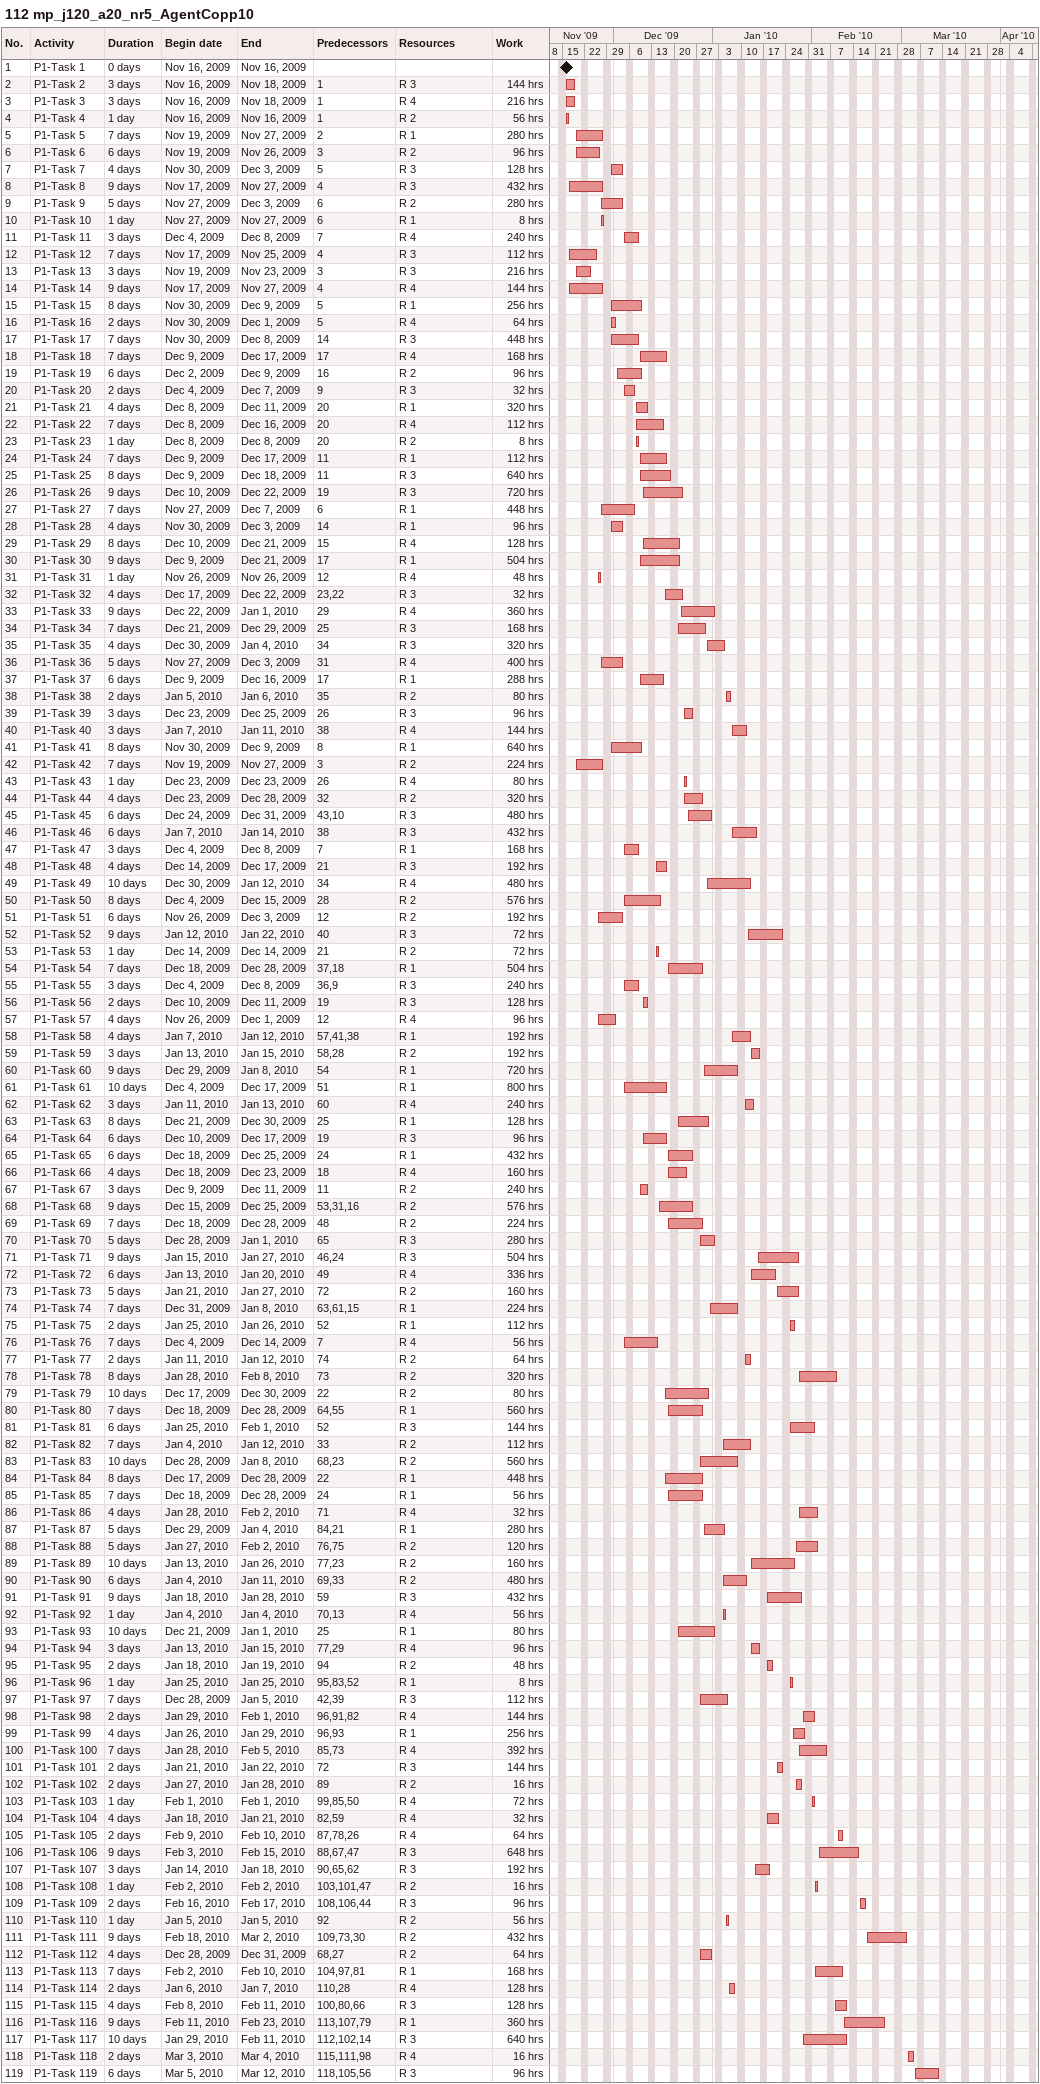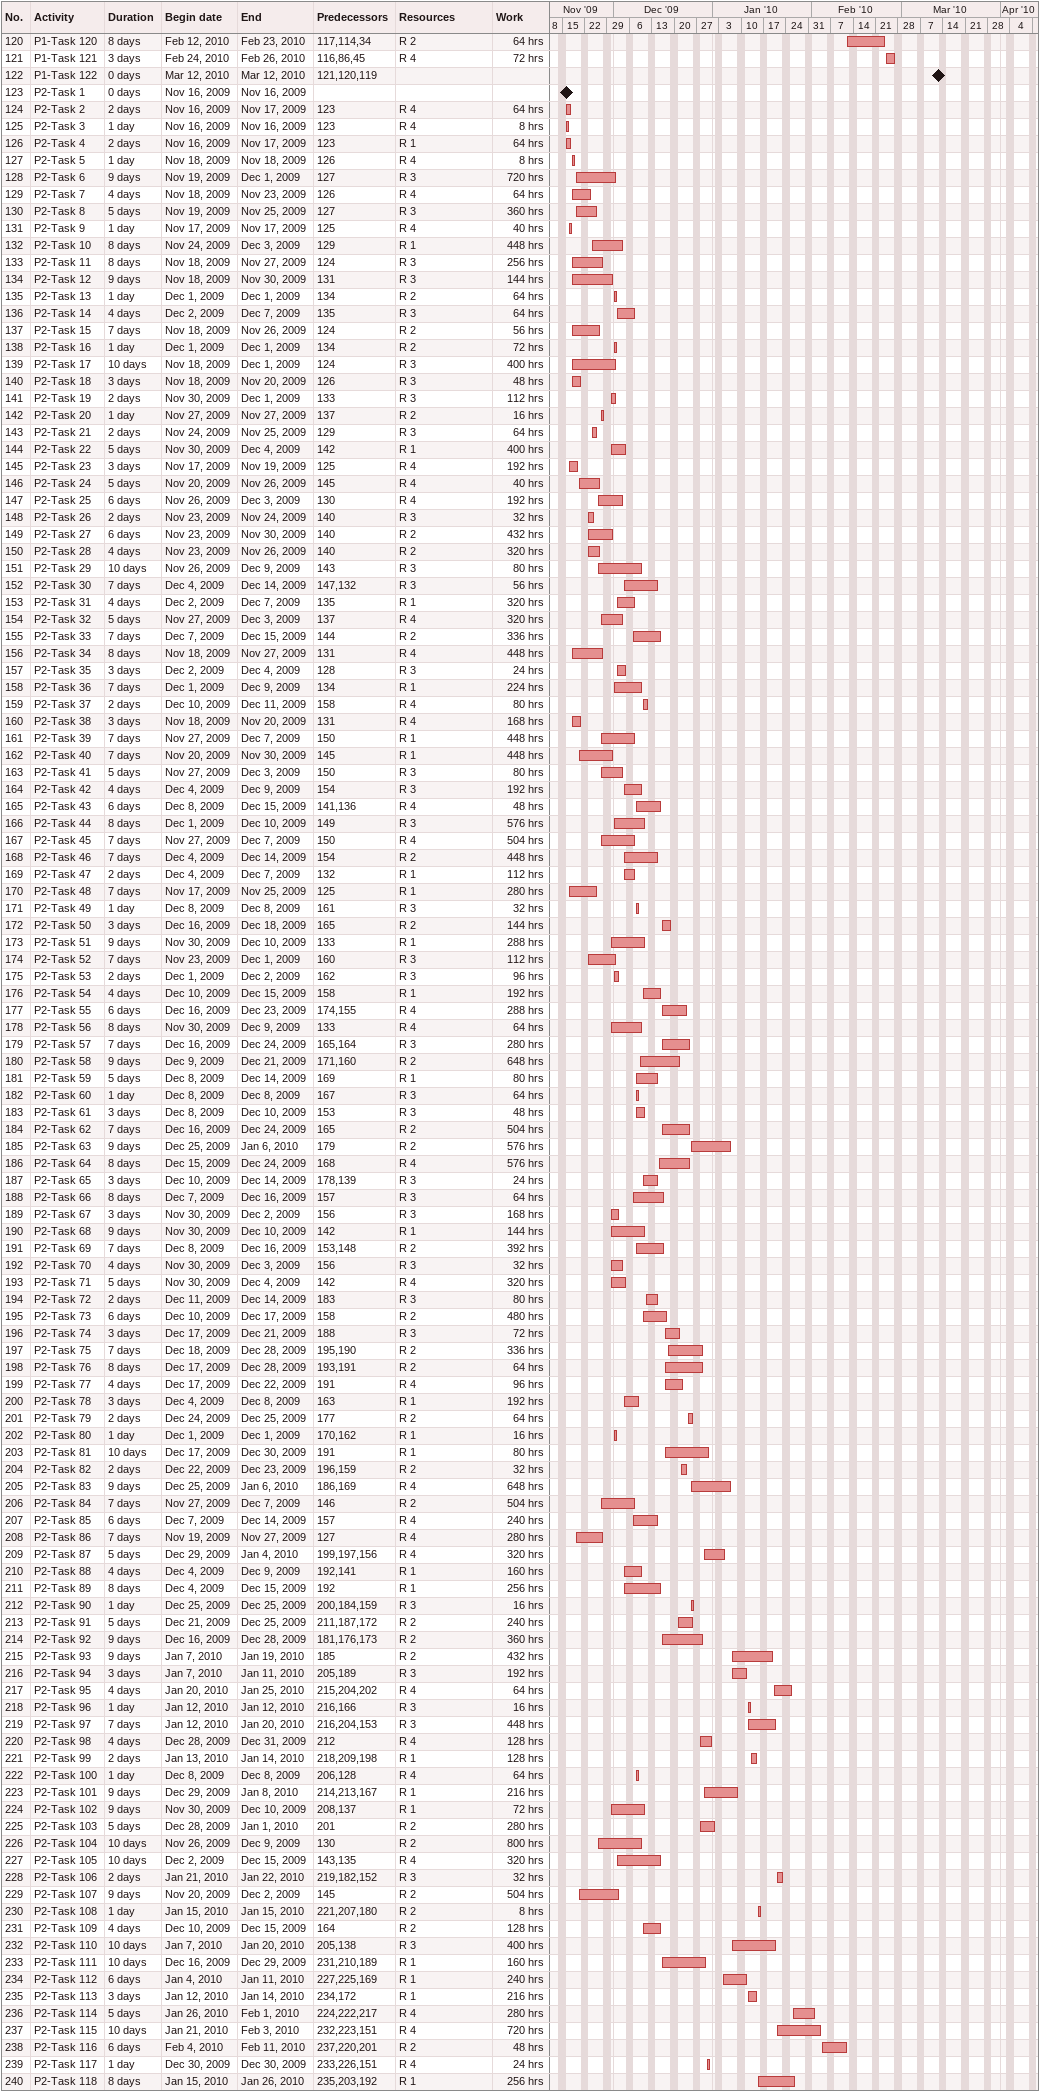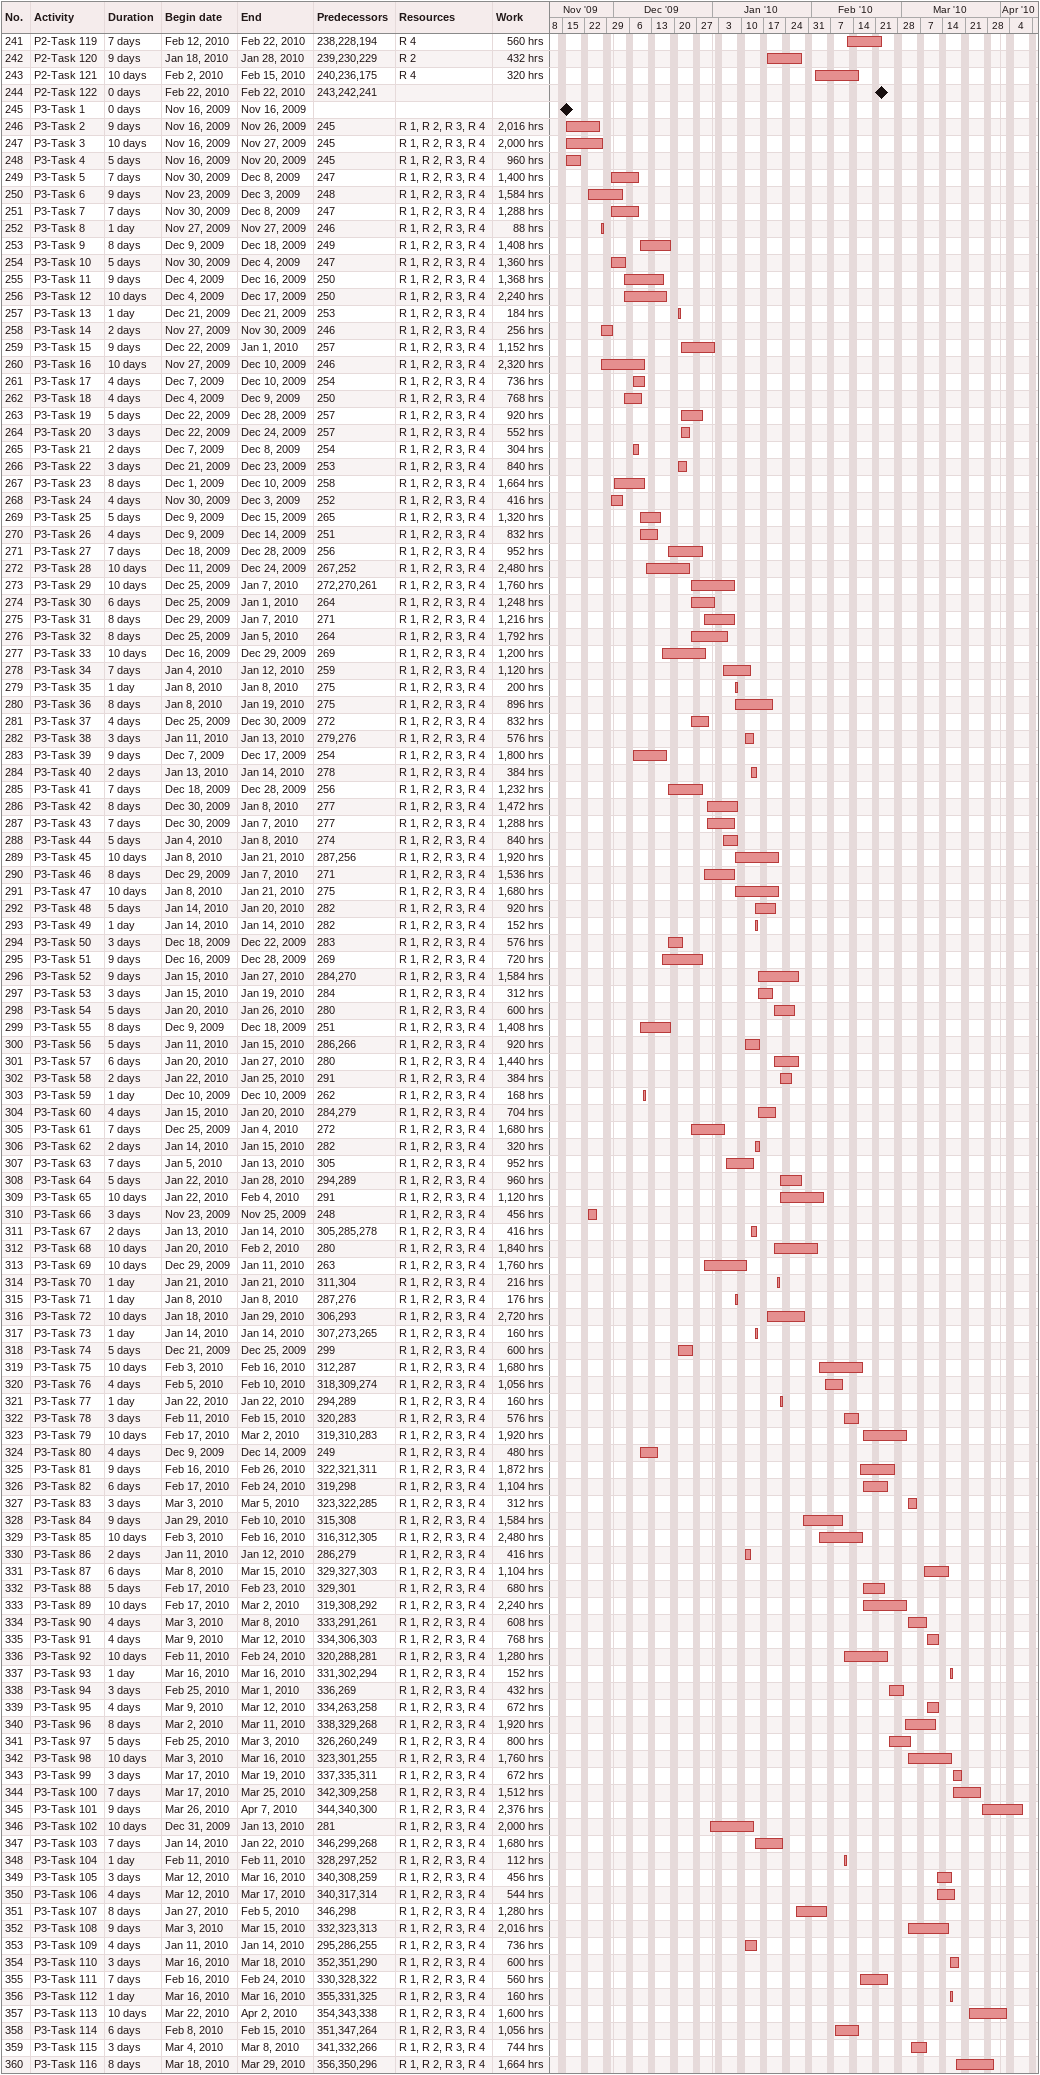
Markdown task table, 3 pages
112 mp_j120_a20_nr5_AgentCopp10

| ID | Task | Duration | Start | Finish | Predecessors | Resources | Work (h) |
|---|---|---|---|---|---|---|---|
| 1 | P1-Task 1 | 0d | 2009-11-16 | 2009-11-16 |  |  |  |
| 2 | P1-Task 2 | 3d | 2009-11-16 | 2009-11-18 | 1 | R 3 | 144 |
| 3 | P1-Task 3 | 3d | 2009-11-16 | 2009-11-18 | 1 | R 4 | 216 |
| 4 | P1-Task 4 | 1d | 2009-11-16 | 2009-11-16 | 1 | R 2 | 56 |
| 5 | P1-Task 5 | 7d | 2009-11-19 | 2009-11-27 | 2 | R 1 | 280 |
| 6 | P1-Task 6 | 6d | 2009-11-19 | 2009-11-26 | 3 | R 2 | 96 |
| 7 | P1-Task 7 | 4d | 2009-11-30 | 2009-12-03 | 5 | R 3 | 128 |
| 8 | P1-Task 8 | 9d | 2009-11-17 | 2009-11-27 | 4 | R 3 | 432 |
| 9 | P1-Task 9 | 5d | 2009-11-27 | 2009-12-03 | 6 | R 2 | 280 |
| 10 | P1-Task 10 | 1d | 2009-11-27 | 2009-11-27 | 6 | R 1 | 8 |
| 11 | P1-Task 11 | 3d | 2009-12-04 | 2009-12-08 | 7 | R 4 | 240 |
| 12 | P1-Task 12 | 7d | 2009-11-17 | 2009-11-25 | 4 | R 3 | 112 |
| 13 | P1-Task 13 | 3d | 2009-11-19 | 2009-11-23 | 3 | R 3 | 216 |
| 14 | P1-Task 14 | 9d | 2009-11-17 | 2009-11-27 | 4 | R 4 | 144 |
| 15 | P1-Task 15 | 8d | 2009-11-30 | 2009-12-09 | 5 | R 1 | 256 |
| 16 | P1-Task 16 | 2d | 2009-11-30 | 2009-12-01 | 5 | R 4 | 64 |
| 17 | P1-Task 17 | 7d | 2009-11-30 | 2009-12-08 | 14 | R 3 | 448 |
| 18 | P1-Task 18 | 7d | 2009-12-09 | 2009-12-17 | 17 | R 4 | 168 |
| 19 | P1-Task 19 | 6d | 2009-12-02 | 2009-12-09 | 16 | R 2 | 96 |
| 20 | P1-Task 20 | 2d | 2009-12-04 | 2009-12-07 | 9 | R 3 | 32 |
| 21 | P1-Task 21 | 4d | 2009-12-08 | 2009-12-11 | 20 | R 1 | 320 |
| 22 | P1-Task 22 | 7d | 2009-12-08 | 2009-12-16 | 20 | R 4 | 112 |
| 23 | P1-Task 23 | 1d | 2009-12-08 | 2009-12-08 | 20 | R 2 | 8 |
| 24 | P1-Task 24 | 7d | 2009-12-09 | 2009-12-17 | 11 | R 1 | 112 |
| 25 | P1-Task 25 | 8d | 2009-12-09 | 2009-12-18 | 11 | R 3 | 640 |
| 26 | P1-Task 26 | 9d | 2009-12-10 | 2009-12-22 | 19 | R 3 | 720 |
| 27 | P1-Task 27 | 7d | 2009-11-27 | 2009-12-07 | 6 | R 1 | 448 |
| 28 | P1-Task 28 | 4d | 2009-11-30 | 2009-12-03 | 14 | R 1 | 96 |
| 29 | P1-Task 29 | 8d | 2009-12-10 | 2009-12-21 | 15 | R 4 | 128 |
| 30 | P1-Task 30 | 9d | 2009-12-09 | 2009-12-21 | 17 | R 1 | 504 |
| 31 | P1-Task 31 | 1d | 2009-11-26 | 2009-11-26 | 12 | R 4 | 48 |
| 32 | P1-Task 32 | 4d | 2009-12-17 | 2009-12-22 | 23, 22 | R 3 | 32 |
| 33 | P1-Task 33 | 9d | 2009-12-22 | 2010-01-01 | 29 | R 4 | 360 |
| 34 | P1-Task 34 | 7d | 2009-12-21 | 2009-12-29 | 25 | R 3 | 168 |
| 35 | P1-Task 35 | 4d | 2009-12-30 | 2010-01-04 | 34 | R 3 | 320 |
| 36 | P1-Task 36 | 5d | 2009-11-27 | 2009-12-03 | 31 | R 4 | 400 |
| 37 | P1-Task 37 | 6d | 2009-12-09 | 2009-12-16 | 17 | R 1 | 288 |
| 38 | P1-Task 38 | 2d | 2010-01-05 | 2010-01-06 | 35 | R 2 | 80 |
| 39 | P1-Task 39 | 3d | 2009-12-23 | 2009-12-25 | 26 | R 3 | 96 |
| 40 | P1-Task 40 | 3d | 2010-01-07 | 2010-01-11 | 38 | R 4 | 144 |
| 41 | P1-Task 41 | 8d | 2009-11-30 | 2009-12-09 | 8 | R 1 | 640 |
| 42 | P1-Task 42 | 7d | 2009-11-19 | 2009-11-27 | 3 | R 2 | 224 |
| 43 | P1-Task 43 | 1d | 2009-12-23 | 2009-12-23 | 26 | R 4 | 80 |
| 44 | P1-Task 44 | 4d | 2009-12-23 | 2009-12-28 | 32 | R 2 | 320 |
| 45 | P1-Task 45 | 6d | 2009-12-24 | 2009-12-31 | 43, 10 | R 3 | 480 |
| 46 | P1-Task 46 | 6d | 2010-01-07 | 2010-01-14 | 38 | R 3 | 432 |
| 47 | P1-Task 47 | 3d | 2009-12-04 | 2009-12-08 | 7 | R 1 | 168 |
| 48 | P1-Task 48 | 4d | 2009-12-14 | 2009-12-17 | 21 | R 3 | 192 |
| 49 | P1-Task 49 | 10d | 2009-12-30 | 2010-01-12 | 34 | R 4 | 480 |
| 50 | P1-Task 50 | 8d | 2009-12-04 | 2009-12-15 | 28 | R 2 | 576 |
| 51 | P1-Task 51 | 6d | 2009-11-26 | 2009-12-03 | 12 | R 2 | 192 |
| 52 | P1-Task 52 | 9d | 2010-01-12 | 2010-01-22 | 40 | R 3 | 72 |
| 53 | P1-Task 53 | 1d | 2009-12-14 | 2009-12-14 | 21 | R 2 | 72 |
| 54 | P1-Task 54 | 7d | 2009-12-18 | 2009-12-28 | 37, 18 | R 1 | 504 |
| 55 | P1-Task 55 | 3d | 2009-12-04 | 2009-12-08 | 36, 9 | R 3 | 240 |
| 56 | P1-Task 56 | 2d | 2009-12-10 | 2009-12-11 | 19 | R 3 | 128 |
| 57 | P1-Task 57 | 4d | 2009-11-26 | 2009-12-01 | 12 | R 4 | 96 |
| 58 | P1-Task 58 | 4d | 2010-01-07 | 2010-01-12 | 57, 41, 38 | R 1 | 192 |
| 59 | P1-Task 59 | 3d | 2010-01-13 | 2010-01-15 | 58, 28 | R 2 | 192 |
| 60 | P1-Task 60 | 9d | 2009-12-29 | 2010-01-08 | 54 | R 1 | 720 |
| 61 | P1-Task 61 | 10d | 2009-12-04 | 2009-12-17 | 51 | R 1 | 800 |
| 62 | P1-Task 62 | 3d | 2010-01-11 | 2010-01-13 | 60 | R 4 | 240 |
| 63 | P1-Task 63 | 8d | 2009-12-21 | 2009-12-30 | 25 | R 1 | 128 |
| 64 | P1-Task 64 | 6d | 2009-12-10 | 2009-12-17 | 19 | R 3 | 96 |
| 65 | P1-Task 65 | 6d | 2009-12-18 | 2009-12-25 | 24 | R 1 | 432 |
| 66 | P1-Task 66 | 4d | 2009-12-18 | 2009-12-23 | 18 | R 4 | 160 |
| 67 | P1-Task 67 | 3d | 2009-12-09 | 2009-12-11 | 11 | R 2 | 240 |
| 68 | P1-Task 68 | 9d | 2009-12-15 | 2009-12-25 | 53, 31, 16 | R 2 | 576 |
| 69 | P1-Task 69 | 7d | 2009-12-18 | 2009-12-28 | 48 | R 2 | 224 |
| 70 | P1-Task 70 | 5d | 2009-12-28 | 2010-01-01 | 65 | R 3 | 280 |
| 71 | P1-Task 71 | 9d | 2010-01-15 | 2010-01-27 | 46, 24 | R 3 | 504 |
| 72 | P1-Task 72 | 6d | 2010-01-13 | 2010-01-20 | 49 | R 4 | 336 |
| 73 | P1-Task 73 | 5d | 2010-01-21 | 2010-01-27 | 72 | R 2 | 160 |
| 74 | P1-Task 74 | 7d | 2009-12-31 | 2010-01-08 | 63, 61, 15 | R 1 | 224 |
| 75 | P1-Task 75 | 2d | 2010-01-25 | 2010-01-26 | 52 | R 1 | 112 |
| 76 | P1-Task 76 | 7d | 2009-12-04 | 2009-12-14 | 7 | R 4 | 56 |
| 77 | P1-Task 77 | 2d | 2010-01-11 | 2010-01-12 | 74 | R 2 | 64 |
| 78 | P1-Task 78 | 8d | 2010-01-28 | 2010-02-08 | 73 | R 2 | 320 |
| 79 | P1-Task 79 | 10d | 2009-12-17 | 2009-12-30 | 22 | R 2 | 80 |
| 80 | P1-Task 80 | 7d | 2009-12-18 | 2009-12-28 | 64, 55 | R 1 | 560 |
| 81 | P1-Task 81 | 6d | 2010-01-25 | 2010-02-01 | 52 | R 3 | 144 |
| 82 | P1-Task 82 | 7d | 2010-01-04 | 2010-01-12 | 33 | R 2 | 112 |
| 83 | P1-Task 83 | 10d | 2009-12-28 | 2010-01-08 | 68, 23 | R 2 | 560 |
| 84 | P1-Task 84 | 8d | 2009-12-17 | 2009-12-28 | 22 | R 1 | 448 |
| 85 | P1-Task 85 | 7d | 2009-12-18 | 2009-12-28 | 24 | R 1 | 56 |
| 86 | P1-Task 86 | 4d | 2010-01-28 | 2010-02-02 | 71 | R 4 | 32 |
| 87 | P1-Task 87 | 5d | 2009-12-29 | 2010-01-04 | 84, 21 | R 1 | 280 |
| 88 | P1-Task 88 | 5d | 2010-01-27 | 2010-02-02 | 76, 75 | R 2 | 120 |
| 89 | P1-Task 89 | 10d | 2010-01-13 | 2010-01-26 | 77, 23 | R 2 | 160 |
| 90 | P1-Task 90 | 6d | 2010-01-04 | 2010-01-11 | 69, 33 | R 2 | 480 |
| 91 | P1-Task 91 | 9d | 2010-01-18 | 2010-01-28 | 59 | R 3 | 432 |
| 92 | P1-Task 92 | 1d | 2010-01-04 | 2010-01-04 | 70, 13 | R 4 | 56 |
| 93 | P1-Task 93 | 10d | 2009-12-21 | 2010-01-01 | 25 | R 1 | 80 |
| 94 | P1-Task 94 | 3d | 2010-01-13 | 2010-01-15 | 77, 29 | R 4 | 96 |
| 95 | P1-Task 95 | 2d | 2010-01-18 | 2010-01-19 | 94 | R 2 | 48 |
| 96 | P1-Task 96 | 1d | 2010-01-25 | 2010-01-25 | 95, 83, 52 | R 1 | 8 |
| 97 | P1-Task 97 | 7d | 2009-12-28 | 2010-01-05 | 42, 39 | R 3 | 112 |
| 98 | P1-Task 98 | 2d | 2010-01-29 | 2010-02-01 | 96, 91, 82 | R 4 | 144 |
| 99 | P1-Task 99 | 4d | 2010-01-26 | 2010-01-29 | 96, 93 | R 1 | 256 |
| 100 | P1-Task 100 | 7d | 2010-01-28 | 2010-02-05 | 85, 73 | R 4 | 392 |
| 101 | P1-Task 101 | 2d | 2010-01-21 | 2010-01-22 | 72 | R 3 | 144 |
| 102 | P1-Task 102 | 2d | 2010-01-27 | 2010-01-28 | 89 | R 2 | 16 |
| 103 | P1-Task 103 | 1d | 2010-02-01 | 2010-02-01 | 99, 85, 50 | R 4 | 72 |
| 104 | P1-Task 104 | 4d | 2010-01-18 | 2010-01-21 | 82, 59 | R 4 | 32 |
| 105 | P1-Task 105 | 2d | 2010-02-09 | 2010-02-10 | 87, 78, 26 | R 4 | 64 |
| 106 | P1-Task 106 | 9d | 2010-02-03 | 2010-02-15 | 88, 67, 47 | R 3 | 648 |
| 107 | P1-Task 107 | 3d | 2010-01-14 | 2010-01-18 | 90, 65, 62 | R 3 | 192 |
| 108 | P1-Task 108 | 1d | 2010-02-02 | 2010-02-02 | 103, 101, 47 | R 2 | 16 |
| 109 | P1-Task 109 | 2d | 2010-02-16 | 2010-02-17 | 108, 106, 44 | R 3 | 96 |
| 110 | P1-Task 110 | 1d | 2010-01-05 | 2010-01-05 | 92 | R 2 | 56 |
| 111 | P1-Task 111 | 9d | 2010-02-18 | 2010-03-02 | 109, 73, 30 | R 2 | 432 |
| 112 | P1-Task 112 | 4d | 2009-12-28 | 2009-12-31 | 68, 27 | R 2 | 64 |
| 113 | P1-Task 113 | 7d | 2010-02-02 | 2010-02-10 | 104, 97, 81 | R 1 | 168 |
| 114 | P1-Task 114 | 2d | 2010-01-06 | 2010-01-07 | 110, 28 | R 4 | 128 |
| 115 | P1-Task 115 | 4d | 2010-02-08 | 2010-02-11 | 100, 80, 66 | R 3 | 128 |
| 116 | P1-Task 116 | 9d | 2010-02-11 | 2010-02-23 | 113, 107, 79 | R 1 | 360 |
| 117 | P1-Task 117 | 10d | 2010-01-29 | 2010-02-11 | 112, 102, 14 | R 3 | 640 |
| 118 | P1-Task 118 | 2d | 2010-03-03 | 2010-03-04 | 115, 111, 98 | R 4 | 16 |
| 119 | P1-Task 119 | 6d | 2010-03-05 | 2010-03-12 | 118, 105, 56 | R 3 | 96 |
| 120 | P1-Task 120 | 8d | 2010-02-12 | 2010-02-23 | 117, 114, 34 | R 2 | 64 |
| 121 | P1-Task 121 | 3d | 2010-02-24 | 2010-02-26 | 116, 86, 45 | R 4 | 72 |
| 122 | P1-Task 122 | 0d | 2010-03-12 | 2010-03-12 | 121, 120, 119 |  |  |
| 123 | P2-Task 1 | 0d | 2009-11-16 | 2009-11-16 |  |  |  |
| 124 | P2-Task 2 | 2d | 2009-11-16 | 2009-11-17 | 123 | R 4 | 64 |
| 125 | P2-Task 3 | 1d | 2009-11-16 | 2009-11-16 | 123 | R 4 | 8 |
| 126 | P2-Task 4 | 2d | 2009-11-16 | 2009-11-17 | 123 | R 1 | 64 |
| 127 | P2-Task 5 | 1d | 2009-11-18 | 2009-11-18 | 126 | R 4 | 8 |
| 128 | P2-Task 6 | 9d | 2009-11-19 | 2009-12-01 | 127 | R 3 | 720 |
| 129 | P2-Task 7 | 4d | 2009-11-18 | 2009-11-23 | 126 | R 4 | 64 |
| 130 | P2-Task 8 | 5d | 2009-11-19 | 2009-11-25 | 127 | R 3 | 360 |
| 131 | P2-Task 9 | 1d | 2009-11-17 | 2009-11-17 | 125 | R 4 | 40 |
| 132 | P2-Task 10 | 8d | 2009-11-24 | 2009-12-03 | 129 | R 1 | 448 |
| 133 | P2-Task 11 | 8d | 2009-11-18 | 2009-11-27 | 124 | R 3 | 256 |
| 134 | P2-Task 12 | 9d | 2009-11-18 | 2009-11-30 | 131 | R 3 | 144 |
| 135 | P2-Task 13 | 1d | 2009-12-01 | 2009-12-01 | 134 | R 2 | 64 |
| 136 | P2-Task 14 | 4d | 2009-12-02 | 2009-12-07 | 135 | R 3 | 64 |
| 137 | P2-Task 15 | 7d | 2009-11-18 | 2009-11-26 | 124 | R 2 | 56 |
| 138 | P2-Task 16 | 1d | 2009-12-01 | 2009-12-01 | 134 | R 2 | 72 |
| 139 | P2-Task 17 | 10d | 2009-11-18 | 2009-12-01 | 124 | R 3 | 400 |
| 140 | P2-Task 18 | 3d | 2009-11-18 | 2009-11-20 | 126 | R 3 | 48 |
| 141 | P2-Task 19 | 2d | 2009-11-30 | 2009-12-01 | 133 | R 3 | 112 |
| 142 | P2-Task 20 | 1d | 2009-11-27 | 2009-11-27 | 137 | R 2 | 16 |
| 143 | P2-Task 21 | 2d | 2009-11-24 | 2009-11-25 | 129 | R 3 | 64 |
| 144 | P2-Task 22 | 5d | 2009-11-30 | 2009-12-04 | 142 | R 1 | 400 |
| 145 | P2-Task 23 | 3d | 2009-11-17 | 2009-11-19 | 125 | R 4 | 192 |
| 146 | P2-Task 24 | 5d | 2009-11-20 | 2009-11-26 | 145 | R 4 | 40 |
| 147 | P2-Task 25 | 6d | 2009-11-26 | 2009-12-03 | 130 | R 4 | 192 |
| 148 | P2-Task 26 | 2d | 2009-11-23 | 2009-11-24 | 140 | R 3 | 32 |
| 149 | P2-Task 27 | 6d | 2009-11-23 | 2009-11-30 | 140 | R 2 | 432 |
| 150 | P2-Task 28 | 4d | 2009-11-23 | 2009-11-26 | 140 | R 2 | 320 |
| 151 | P2-Task 29 | 10d | 2009-11-26 | 2009-12-09 | 143 | R 3 | 80 |
| 152 | P2-Task 30 | 7d | 2009-12-04 | 2009-12-14 | 147, 132 | R 3 | 56 |
| 153 | P2-Task 31 | 4d | 2009-12-02 | 2009-12-07 | 135 | R 1 | 320 |
| 154 | P2-Task 32 | 5d | 2009-11-27 | 2009-12-03 | 137 | R 4 | 320 |
| 155 | P2-Task 33 | 7d | 2009-12-07 | 2009-12-15 | 144 | R 2 | 336 |
| 156 | P2-Task 34 | 8d | 2009-11-18 | 2009-11-27 | 131 | R 4 | 448 |
| 157 | P2-Task 35 | 3d | 2009-12-02 | 2009-12-04 | 128 | R 3 | 24 |
| 158 | P2-Task 36 | 7d | 2009-12-01 | 2009-12-09 | 134 | R 1 | 224 |
| 159 | P2-Task 37 | 2d | 2009-12-10 | 2009-12-11 | 158 | R 4 | 80 |
| 160 | P2-Task 38 | 3d | 2009-11-18 | 2009-11-20 | 131 | R 4 | 168 |
| 161 | P2-Task 39 | 7d | 2009-11-27 | 2009-12-07 | 150 | R 1 | 448 |
| 162 | P2-Task 40 | 7d | 2009-11-20 | 2009-11-30 | 145 | R 1 | 448 |
| 163 | P2-Task 41 | 5d | 2009-11-27 | 2009-12-03 | 150 | R 3 | 80 |
| 164 | P2-Task 42 | 4d | 2009-12-04 | 2009-12-09 | 154 | R 3 | 192 |
| 165 | P2-Task 43 | 6d | 2009-12-08 | 2009-12-15 | 141, 136 | R 4 | 48 |
| 166 | P2-Task 44 | 8d | 2009-12-01 | 2009-12-10 | 149 | R 3 | 576 |
| 167 | P2-Task 45 | 7d | 2009-11-27 | 2009-12-07 | 150 | R 4 | 504 |
| 168 | P2-Task 46 | 7d | 2009-12-04 | 2009-12-14 | 154 | R 2 | 448 |
| 169 | P2-Task 47 | 2d | 2009-12-04 | 2009-12-07 | 132 | R 1 | 112 |
| 170 | P2-Task 48 | 7d | 2009-11-17 | 2009-11-25 | 125 | R 1 | 280 |
| 171 | P2-Task 49 | 1d | 2009-12-08 | 2009-12-08 | 161 | R 3 | 32 |
| 172 | P2-Task 50 | 3d | 2009-12-16 | 2009-12-18 | 165 | R 2 | 144 |
| 173 | P2-Task 51 | 9d | 2009-11-30 | 2009-12-10 | 133 | R 1 | 288 |
| 174 | P2-Task 52 | 7d | 2009-11-23 | 2009-12-01 | 160 | R 3 | 112 |
| 175 | P2-Task 53 | 2d | 2009-12-01 | 2009-12-02 | 162 | R 3 | 96 |
| 176 | P2-Task 54 | 4d | 2009-12-10 | 2009-12-15 | 158 | R 1 | 192 |
| 177 | P2-Task 55 | 6d | 2009-12-16 | 2009-12-23 | 174, 155 | R 4 | 288 |
| 178 | P2-Task 56 | 8d | 2009-11-30 | 2009-12-09 | 133 | R 4 | 64 |
| 179 | P2-Task 57 | 7d | 2009-12-16 | 2009-12-24 | 165, 164 | R 3 | 280 |
| 180 | P2-Task 58 | 9d | 2009-12-09 | 2009-12-21 | 171, 160 | R 2 | 648 |
| 181 | P2-Task 59 | 5d | 2009-12-08 | 2009-12-14 | 169 | R 1 | 80 |
| 182 | P2-Task 60 | 1d | 2009-12-08 | 2009-12-08 | 167 | R 3 | 64 |
| 183 | P2-Task 61 | 3d | 2009-12-08 | 2009-12-10 | 153 | R 3 | 48 |
| 184 | P2-Task 62 | 7d | 2009-12-16 | 2009-12-24 | 165 | R 2 | 504 |
| 185 | P2-Task 63 | 9d | 2009-12-25 | 2010-01-06 | 179 | R 2 | 576 |
| 186 | P2-Task 64 | 8d | 2009-12-15 | 2009-12-24 | 168 | R 4 | 576 |
| 187 | P2-Task 65 | 3d | 2009-12-10 | 2009-12-14 | 178, 139 | R 3 | 24 |
| 188 | P2-Task 66 | 8d | 2009-12-07 | 2009-12-16 | 157 | R 3 | 64 |
| 189 | P2-Task 67 | 3d | 2009-11-30 | 2009-12-02 | 156 | R 3 | 168 |
| 190 | P2-Task 68 | 9d | 2009-11-30 | 2009-12-10 | 142 | R 1 | 144 |
| 191 | P2-Task 69 | 7d | 2009-12-08 | 2009-12-16 | 153, 148 | R 2 | 392 |
| 192 | P2-Task 70 | 4d | 2009-11-30 | 2009-12-03 | 156 | R 3 | 32 |
| 193 | P2-Task 71 | 5d | 2009-11-30 | 2009-12-04 | 142 | R 4 | 320 |
| 194 | P2-Task 72 | 2d | 2009-12-11 | 2009-12-14 | 183 | R 3 | 80 |
| 195 | P2-Task 73 | 6d | 2009-12-10 | 2009-12-17 | 158 | R 2 | 480 |
| 196 | P2-Task 74 | 3d | 2009-12-17 | 2009-12-21 | 188 | R 3 | 72 |
| 197 | P2-Task 75 | 7d | 2009-12-18 | 2009-12-28 | 195, 190 | R 2 | 336 |
| 198 | P2-Task 76 | 8d | 2009-12-17 | 2009-12-28 | 193, 191 | R 2 | 64 |
| 199 | P2-Task 77 | 4d | 2009-12-17 | 2009-12-22 | 191 | R 4 | 96 |
| 200 | P2-Task 78 | 3d | 2009-12-04 | 2009-12-08 | 163 | R 1 | 192 |
| 201 | P2-Task 79 | 2d | 2009-12-24 | 2009-12-25 | 177 | R 2 | 64 |
| 202 | P2-Task 80 | 1d | 2009-12-01 | 2009-12-01 | 170, 162 | R 1 | 16 |
| 203 | P2-Task 81 | 10d | 2009-12-17 | 2009-12-30 | 191 | R 1 | 80 |
| 204 | P2-Task 82 | 2d | 2009-12-22 | 2009-12-23 | 196, 159 | R 2 | 32 |
| 205 | P2-Task 83 | 9d | 2009-12-25 | 2010-01-06 | 186, 169 | R 4 | 648 |
| 206 | P2-Task 84 | 7d | 2009-11-27 | 2009-12-07 | 146 | R 2 | 504 |
| 207 | P2-Task 85 | 6d | 2009-12-07 | 2009-12-14 | 157 | R 4 | 240 |
| 208 | P2-Task 86 | 7d | 2009-11-19 | 2009-11-27 | 127 | R 4 | 280 |
| 209 | P2-Task 87 | 5d | 2009-12-29 | 2010-01-04 | 199, 197, 156 | R 4 | 320 |
| 210 | P2-Task 88 | 4d | 2009-12-04 | 2009-12-09 | 192, 141 | R 1 | 160 |
| 211 | P2-Task 89 | 8d | 2009-12-04 | 2009-12-15 | 192 | R 1 | 256 |
| 212 | P2-Task 90 | 1d | 2009-12-25 | 2009-12-25 | 200, 184, 159 | R 3 | 16 |
| 213 | P2-Task 91 | 5d | 2009-12-21 | 2009-12-25 | 211, 187, 172 | R 2 | 240 |
| 214 | P2-Task 92 | 9d | 2009-12-16 | 2009-12-28 | 181, 176, 173 | R 2 | 360 |
| 215 | P2-Task 93 | 9d | 2010-01-07 | 2010-01-19 | 185 | R 2 | 432 |
| 216 | P2-Task 94 | 3d | 2010-01-07 | 2010-01-11 | 205, 189 | R 3 | 192 |
| 217 | P2-Task 95 | 4d | 2010-01-20 | 2010-01-25 | 215, 204, 202 | R 4 | 64 |
| 218 | P2-Task 96 | 1d | 2010-01-12 | 2010-01-12 | 216, 166 | R 3 | 16 |
| 219 | P2-Task 97 | 7d | 2010-01-12 | 2010-01-20 | 216, 204, 153 | R 3 | 448 |
| 220 | P2-Task 98 | 4d | 2009-12-28 | 2009-12-31 | 212 | R 4 | 128 |
| 221 | P2-Task 99 | 2d | 2010-01-13 | 2010-01-14 | 218, 209, 198 | R 1 | 128 |
| 222 | P2-Task 100 | 1d | 2009-12-08 | 2009-12-08 | 206, 128 | R 4 | 64 |
| 223 | P2-Task 101 | 9d | 2009-12-29 | 2010-01-08 | 214, 213, 167 | R 1 | 216 |
| 224 | P2-Task 102 | 9d | 2009-11-30 | 2009-12-10 | 208, 137 | R 1 | 72 |
| 225 | P2-Task 103 | 5d | 2009-12-28 | 2010-01-01 | 201 | R 2 | 280 |
| 226 | P2-Task 104 | 10d | 2009-11-26 | 2009-12-09 | 130 | R 2 | 800 |
| 227 | P2-Task 105 | 10d | 2009-12-02 | 2009-12-15 | 143, 135 | R 4 | 320 |
| 228 | P2-Task 106 | 2d | 2010-01-21 | 2010-01-22 | 219, 182, 152 | R 3 | 32 |
| 229 | P2-Task 107 | 9d | 2009-11-20 | 2009-12-02 | 145 | R 2 | 504 |
| 230 | P2-Task 108 | 1d | 2010-01-15 | 2010-01-15 | 221, 207, 180 | R 2 | 8 |
| 231 | P2-Task 109 | 4d | 2009-12-10 | 2009-12-15 | 164 | R 2 | 128 |
| 232 | P2-Task 110 | 10d | 2010-01-07 | 2010-01-20 | 205, 138 | R 3 | 400 |
| 233 | P2-Task 111 | 10d | 2009-12-16 | 2009-12-29 | 231, 210, 189 | R 1 | 160 |
| 234 | P2-Task 112 | 6d | 2010-01-04 | 2010-01-11 | 227, 225, 169 | R 1 | 240 |
| 235 | P2-Task 113 | 3d | 2010-01-12 | 2010-01-14 | 234, 172 | R 1 | 216 |
| 236 | P2-Task 114 | 5d | 2010-01-26 | 2010-02-01 | 224, 222, 217 | R 4 | 280 |
| 237 | P2-Task 115 | 10d | 2010-01-21 | 2010-02-03 | 232, 223, 151 | R 4 | 720 |
| 238 | P2-Task 116 | 6d | 2010-02-04 | 2010-02-11 | 237, 220, 201 | R 2 | 48 |
| 239 | P2-Task 117 | 1d | 2009-12-30 | 2009-12-30 | 233, 226, 151 | R 4 | 24 |
| 240 | P2-Task 118 | 8d | 2010-01-15 | 2010-01-26 | 235, 203, 192 | R 1 | 256 |
| 241 | P2-Task 119 | 7d | 2010-02-12 | 2010-02-22 | 238, 228, 194 | R 4 | 560 |
| 242 | P2-Task 120 | 9d | 2010-01-18 | 2010-01-28 | 239, 230, 229 | R 2 | 432 |
| 243 | P2-Task 121 | 10d | 2010-02-02 | 2010-02-15 | 240, 236, 175 | R 4 | 320 |
| 244 | P2-Task 122 | 0d | 2010-02-22 | 2010-02-22 | 243, 242, 241 |  |  |
| 245 | P3-Task 1 | 0d | 2009-11-16 | 2009-11-16 |  |  |  |
| 246 | P3-Task 2 | 9d | 2009-11-16 | 2009-11-26 | 245 | R 1, R 2, R 3, R 4 | 2016 |
| 247 | P3-Task 3 | 10d | 2009-11-16 | 2009-11-27 | 245 | R 1, R 2, R 3, R 4 | 2000 |
| 248 | P3-Task 4 | 5d | 2009-11-16 | 2009-11-20 | 245 | R 1, R 2, R 3, R 4 | 960 |
| 249 | P3-Task 5 | 7d | 2009-11-30 | 2009-12-08 | 247 | R 1, R 2, R 3, R 4 | 1400 |
| 250 | P3-Task 6 | 9d | 2009-11-23 | 2009-12-03 | 248 | R 1, R 2, R 3, R 4 | 1584 |
| 251 | P3-Task 7 | 7d | 2009-11-30 | 2009-12-08 | 247 | R 1, R 2, R 3, R 4 | 1288 |
| 252 | P3-Task 8 | 1d | 2009-11-27 | 2009-11-27 | 246 | R 1, R 2, R 3, R 4 | 88 |
| 253 | P3-Task 9 | 8d | 2009-12-09 | 2009-12-18 | 249 | R 1, R 2, R 3, R 4 | 1408 |
| 254 | P3-Task 10 | 5d | 2009-11-30 | 2009-12-04 | 247 | R 1, R 2, R 3, R 4 | 1360 |
| 255 | P3-Task 11 | 9d | 2009-12-04 | 2009-12-16 | 250 | R 1, R 2, R 3, R 4 | 1368 |
| 256 | P3-Task 12 | 10d | 2009-12-04 | 2009-12-17 | 250 | R 1, R 2, R 3, R 4 | 2240 |
| 257 | P3-Task 13 | 1d | 2009-12-21 | 2009-12-21 | 253 | R 1, R 2, R 3, R 4 | 184 |
| 258 | P3-Task 14 | 2d | 2009-11-27 | 2009-11-30 | 246 | R 1, R 2, R 3, R 4 | 256 |
| 259 | P3-Task 15 | 9d | 2009-12-22 | 2010-01-01 | 257 | R 1, R 2, R 3, R 4 | 1152 |
| 260 | P3-Task 16 | 10d | 2009-11-27 | 2009-12-10 | 246 | R 1, R 2, R 3, R 4 | 2320 |
| 261 | P3-Task 17 | 4d | 2009-12-07 | 2009-12-10 | 254 | R 1, R 2, R 3, R 4 | 736 |
| 262 | P3-Task 18 | 4d | 2009-12-04 | 2009-12-09 | 250 | R 1, R 2, R 3, R 4 | 768 |
| 263 | P3-Task 19 | 5d | 2009-12-22 | 2009-12-28 | 257 | R 1, R 2, R 3, R 4 | 920 |
| 264 | P3-Task 20 | 3d | 2009-12-22 | 2009-12-24 | 257 | R 1, R 2, R 3, R 4 | 552 |
| 265 | P3-Task 21 | 2d | 2009-12-07 | 2009-12-08 | 254 | R 1, R 2, R 3, R 4 | 304 |
| 266 | P3-Task 22 | 3d | 2009-12-21 | 2009-12-23 | 253 | R 1, R 2, R 3, R 4 | 840 |
| 267 | P3-Task 23 | 8d | 2009-12-01 | 2009-12-10 | 258 | R 1, R 2, R 3, R 4 | 1664 |
| 268 | P3-Task 24 | 4d | 2009-11-30 | 2009-12-03 | 252 | R 1, R 2, R 3, R 4 | 416 |
| 269 | P3-Task 25 | 5d | 2009-12-09 | 2009-12-15 | 265 | R 1, R 2, R 3, R 4 | 1320 |
| 270 | P3-Task 26 | 4d | 2009-12-09 | 2009-12-14 | 251 | R 1, R 2, R 3, R 4 | 832 |
| 271 | P3-Task 27 | 7d | 2009-12-18 | 2009-12-28 | 256 | R 1, R 2, R 3, R 4 | 952 |
| 272 | P3-Task 28 | 10d | 2009-12-11 | 2009-12-24 | 267, 252 | R 1, R 2, R 3, R 4 | 2480 |
| 273 | P3-Task 29 | 10d | 2009-12-25 | 2010-01-07 | 272, 270, 261 | R 1, R 2, R 3, R 4 | 1760 |
| 274 | P3-Task 30 | 6d | 2009-12-25 | 2010-01-01 | 264 | R 1, R 2, R 3, R 4 | 1248 |
| 275 | P3-Task 31 | 8d | 2009-12-29 | 2010-01-07 | 271 | R 1, R 2, R 3, R 4 | 1216 |
| 276 | P3-Task 32 | 8d | 2009-12-25 | 2010-01-05 | 264 | R 1, R 2, R 3, R 4 | 1792 |
| 277 | P3-Task 33 | 10d | 2009-12-16 | 2009-12-29 | 269 | R 1, R 2, R 3, R 4 | 1200 |
| 278 | P3-Task 34 | 7d | 2010-01-04 | 2010-01-12 | 259 | R 1, R 2, R 3, R 4 | 1120 |
| 279 | P3-Task 35 | 1d | 2010-01-08 | 2010-01-08 | 275 | R 1, R 2, R 3, R 4 | 200 |
| 280 | P3-Task 36 | 8d | 2010-01-08 | 2010-01-19 | 275 | R 1, R 2, R 3, R 4 | 896 |
| 281 | P3-Task 37 | 4d | 2009-12-25 | 2009-12-30 | 272 | R 1, R 2, R 3, R 4 | 832 |
| 282 | P3-Task 38 | 3d | 2010-01-11 | 2010-01-13 | 279, 276 | R 1, R 2, R 3, R 4 | 576 |
| 283 | P3-Task 39 | 9d | 2009-12-07 | 2009-12-17 | 254 | R 1, R 2, R 3, R 4 | 1800 |
| 284 | P3-Task 40 | 2d | 2010-01-13 | 2010-01-14 | 278 | R 1, R 2, R 3, R 4 | 384 |
| 285 | P3-Task 41 | 7d | 2009-12-18 | 2009-12-28 | 256 | R 1, R 2, R 3, R 4 | 1232 |
| 286 | P3-Task 42 | 8d | 2009-12-30 | 2010-01-08 | 277 | R 1, R 2, R 3, R 4 | 1472 |
| 287 | P3-Task 43 | 7d | 2009-12-30 | 2010-01-07 | 277 | R 1, R 2, R 3, R 4 | 1288 |
| 288 | P3-Task 44 | 5d | 2010-01-04 | 2010-01-08 | 274 | R 1, R 2, R 3, R 4 | 840 |
| 289 | P3-Task 45 | 10d | 2010-01-08 | 2010-01-21 | 287, 256 | R 1, R 2, R 3, R 4 | 1920 |
| 290 | P3-Task 46 | 8d | 2009-12-29 | 2010-01-07 | 271 | R 1, R 2, R 3, R 4 | 1536 |
| 291 | P3-Task 47 | 10d | 2010-01-08 | 2010-01-21 | 275 | R 1, R 2, R 3, R 4 | 1680 |
| 292 | P3-Task 48 | 5d | 2010-01-14 | 2010-01-20 | 282 | R 1, R 2, R 3, R 4 | 920 |
| 293 | P3-Task 49 | 1d | 2010-01-14 | 2010-01-14 | 282 | R 1, R 2, R 3, R 4 | 152 |
| 294 | P3-Task 50 | 3d | 2009-12-18 | 2009-12-22 | 283 | R 1, R 2, R 3, R 4 | 576 |
| 295 | P3-Task 51 | 9d | 2009-12-16 | 2009-12-28 | 269 | R 1, R 2, R 3, R 4 | 720 |
| 296 | P3-Task 52 | 9d | 2010-01-15 | 2010-01-27 | 284, 270 | R 1, R 2, R 3, R 4 | 1584 |
| 297 | P3-Task 53 | 3d | 2010-01-15 | 2010-01-19 | 284 | R 1, R 2, R 3, R 4 | 312 |
| 298 | P3-Task 54 | 5d | 2010-01-20 | 2010-01-26 | 280 | R 1, R 2, R 3, R 4 | 600 |
| 299 | P3-Task 55 | 8d | 2009-12-09 | 2009-12-18 | 251 | R 1, R 2, R 3, R 4 | 1408 |
| 300 | P3-Task 56 | 5d | 2010-01-11 | 2010-01-15 | 286, 266 | R 1, R 2, R 3, R 4 | 920 |
| 301 | P3-Task 57 | 6d | 2010-01-20 | 2010-01-27 | 280 | R 1, R 2, R 3, R 4 | 1440 |
| 302 | P3-Task 58 | 2d | 2010-01-22 | 2010-01-25 | 291 | R 1, R 2, R 3, R 4 | 384 |
| 303 | P3-Task 59 | 1d | 2009-12-10 | 2009-12-10 | 262 | R 1, R 2, R 3, R 4 | 168 |
| 304 | P3-Task 60 | 4d | 2010-01-15 | 2010-01-20 | 284, 279 | R 1, R 2, R 3, R 4 | 704 |
| 305 | P3-Task 61 | 7d | 2009-12-25 | 2010-01-04 | 272 | R 1, R 2, R 3, R 4 | 1680 |
| 306 | P3-Task 62 | 2d | 2010-01-14 | 2010-01-15 | 282 | R 1, R 2, R 3, R 4 | 320 |
| 307 | P3-Task 63 | 7d | 2010-01-05 | 2010-01-13 | 305 | R 1, R 2, R 3, R 4 | 952 |
| 308 | P3-Task 64 | 5d | 2010-01-22 | 2010-01-28 | 294, 289 | R 1, R 2, R 3, R 4 | 960 |
| 309 | P3-Task 65 | 10d | 2010-01-22 | 2010-02-04 | 291 | R 1, R 2, R 3, R 4 | 1120 |
| 310 | P3-Task 66 | 3d | 2009-11-23 | 2009-11-25 | 248 | R 1, R 2, R 3, R 4 | 456 |
| 311 | P3-Task 67 | 2d | 2010-01-13 | 2010-01-14 | 305, 285, 278 | R 1, R 2, R 3, R 4 | 416 |
| 312 | P3-Task 68 | 10d | 2010-01-20 | 2010-02-02 | 280 | R 1, R 2, R 3, R 4 | 1840 |
| 313 | P3-Task 69 | 10d | 2009-12-29 | 2010-01-11 | 263 | R 1, R 2, R 3, R 4 | 1760 |
| 314 | P3-Task 70 | 1d | 2010-01-21 | 2010-01-21 | 311, 304 | R 1, R 2, R 3, R 4 | 216 |
| 315 | P3-Task 71 | 1d | 2010-01-08 | 2010-01-08 | 287, 276 | R 1, R 2, R 3, R 4 | 176 |
| 316 | P3-Task 72 | 10d | 2010-01-18 | 2010-01-29 | 306, 293 | R 1, R 2, R 3, R 4 | 2720 |
| 317 | P3-Task 73 | 1d | 2010-01-14 | 2010-01-14 | 307, 273, 265 | R 1, R 2, R 3, R 4 | 160 |
| 318 | P3-Task 74 | 5d | 2009-12-21 | 2009-12-25 | 299 | R 1, R 2, R 3, R 4 | 600 |
| 319 | P3-Task 75 | 10d | 2010-02-03 | 2010-02-16 | 312, 287 | R 1, R 2, R 3, R 4 | 1680 |
| 320 | P3-Task 76 | 4d | 2010-02-05 | 2010-02-10 | 318, 309, 274 | R 1, R 2, R 3, R 4 | 1056 |
| 321 | P3-Task 77 | 1d | 2010-01-22 | 2010-01-22 | 294, 289 | R 1, R 2, R 3, R 4 | 160 |
| 322 | P3-Task 78 | 3d | 2010-02-11 | 2010-02-15 | 320, 283 | R 1, R 2, R 3, R 4 | 576 |
| 323 | P3-Task 79 | 10d | 2010-02-17 | 2010-03-02 | 319, 310, 283 | R 1, R 2, R 3, R 4 | 1920 |
| 324 | P3-Task 80 | 4d | 2009-12-09 | 2009-12-14 | 249 | R 1, R 2, R 3, R 4 | 480 |
| 325 | P3-Task 81 | 9d | 2010-02-16 | 2010-02-26 | 322, 321, 311 | R 1, R 2, R 3, R 4 | 1872 |
| 326 | P3-Task 82 | 6d | 2010-02-17 | 2010-02-24 | 319, 298 | R 1, R 2, R 3, R 4 | 1104 |
| 327 | P3-Task 83 | 3d | 2010-03-03 | 2010-03-05 | 323, 322, 285 | R 1, R 2, R 3, R 4 | 312 |
| 328 | P3-Task 84 | 9d | 2010-01-29 | 2010-02-10 | 315, 308 | R 1, R 2, R 3, R 4 | 1584 |
| 329 | P3-Task 85 | 10d | 2010-02-03 | 2010-02-16 | 316, 312, 305 | R 1, R 2, R 3, R 4 | 2480 |
| 330 | P3-Task 86 | 2d | 2010-01-11 | 2010-01-12 | 286, 279 | R 1, R 2, R 3, R 4 | 416 |
| 331 | P3-Task 87 | 6d | 2010-03-08 | 2010-03-15 | 329, 327, 303 | R 1, R 2, R 3, R 4 | 1104 |
| 332 | P3-Task 88 | 5d | 2010-02-17 | 2010-02-23 | 329, 301 | R 1, R 2, R 3, R 4 | 680 |
| 333 | P3-Task 89 | 10d | 2010-02-17 | 2010-03-02 | 319, 308, 292 | R 1, R 2, R 3, R 4 | 2240 |
| 334 | P3-Task 90 | 4d | 2010-03-03 | 2010-03-08 | 333, 291, 261 | R 1, R 2, R 3, R 4 | 608 |
| 335 | P3-Task 91 | 4d | 2010-03-09 | 2010-03-12 | 334, 306, 303 | R 1, R 2, R 3, R 4 | 768 |
| 336 | P3-Task 92 | 10d | 2010-02-11 | 2010-02-24 | 320, 288, 281 | R 1, R 2, R 3, R 4 | 1280 |
| 337 | P3-Task 93 | 1d | 2010-03-16 | 2010-03-16 | 331, 302, 294 | R 1, R 2, R 3, R 4 | 152 |
| 338 | P3-Task 94 | 3d | 2010-02-25 | 2010-03-01 | 336, 269 | R 1, R 2, R 3, R 4 | 432 |
| 339 | P3-Task 95 | 4d | 2010-03-09 | 2010-03-12 | 334, 263, 258 | R 1, R 2, R 3, R 4 | 672 |
| 340 | P3-Task 96 | 8d | 2010-03-02 | 2010-03-11 | 338, 329, 268 | R 1, R 2, R 3, R 4 | 1920 |
| 341 | P3-Task 97 | 5d | 2010-02-25 | 2010-03-03 | 326, 260, 249 | R 1, R 2, R 3, R 4 | 800 |
| 342 | P3-Task 98 | 10d | 2010-03-03 | 2010-03-16 | 323, 301, 255 | R 1, R 2, R 3, R 4 | 1760 |
| 343 | P3-Task 99 | 3d | 2010-03-17 | 2010-03-19 | 337, 335, 311 | R 1, R 2, R 3, R 4 | 672 |
| 344 | P3-Task 100 | 7d | 2010-03-17 | 2010-03-25 | 342, 309, 258 | R 1, R 2, R 3, R 4 | 1512 |
| 345 | P3-Task 101 | 9d | 2010-03-26 | 2010-04-07 | 344, 340, 300 | R 1, R 2, R 3, R 4 | 2376 |
| 346 | P3-Task 102 | 10d | 2009-12-31 | 2010-01-13 | 281 | R 1, R 2, R 3, R 4 | 2000 |
| 347 | P3-Task 103 | 7d | 2010-01-14 | 2010-01-22 | 346, 299, 268 | R 1, R 2, R 3, R 4 | 1680 |
| 348 | P3-Task 104 | 1d | 2010-02-11 | 2010-02-11 | 328, 297, 252 | R 1, R 2, R 3, R 4 | 112 |
| 349 | P3-Task 105 | 3d | 2010-03-12 | 2010-03-16 | 340, 308, 259 | R 1, R 2, R 3, R 4 | 456 |
| 350 | P3-Task 106 | 4d | 2010-03-12 | 2010-03-17 | 340, 317, 314 | R 1, R 2, R 3, R 4 | 544 |
| 351 | P3-Task 107 | 8d | 2010-01-27 | 2010-02-05 | 346, 298 | R 1, R 2, R 3, R 4 | 1280 |
| 352 | P3-Task 108 | 9d | 2010-03-03 | 2010-03-15 | 332, 323, 313 | R 1, R 2, R 3, R 4 | 2016 |
| 353 | P3-Task 109 | 4d | 2010-01-11 | 2010-01-14 | 295, 286, 255 | R 1, R 2, R 3, R 4 | 736 |
| 354 | P3-Task 110 | 3d | 2010-03-16 | 2010-03-18 | 352, 351, 290 | R 1, R 2, R 3, R 4 | 600 |
| 355 | P3-Task 111 | 7d | 2010-02-16 | 2010-02-24 | 330, 328, 322 | R 1, R 2, R 3, R 4 | 560 |
| 356 | P3-Task 112 | 1d | 2010-03-16 | 2010-03-16 | 355, 331, 325 | R 1, R 2, R 3, R 4 | 160 |
| 357 | P3-Task 113 | 10d | 2010-03-22 | 2010-04-02 | 354, 343, 338 | R 1, R 2, R 3, R 4 | 1600 |
| 358 | P3-Task 114 | 6d | 2010-02-08 | 2010-02-15 | 351, 347, 264 | R 1, R 2, R 3, R 4 | 1056 |
| 359 | P3-Task 115 | 3d | 2010-03-04 | 2010-03-08 | 341, 332, 266 | R 1, R 2, R 3, R 4 | 744 |
| 360 | P3-Task 116 | 8d | 2010-03-18 | 2010-03-29 | 356, 350, 296 | R 1, R 2, R 3, R 4 | 1664 |
